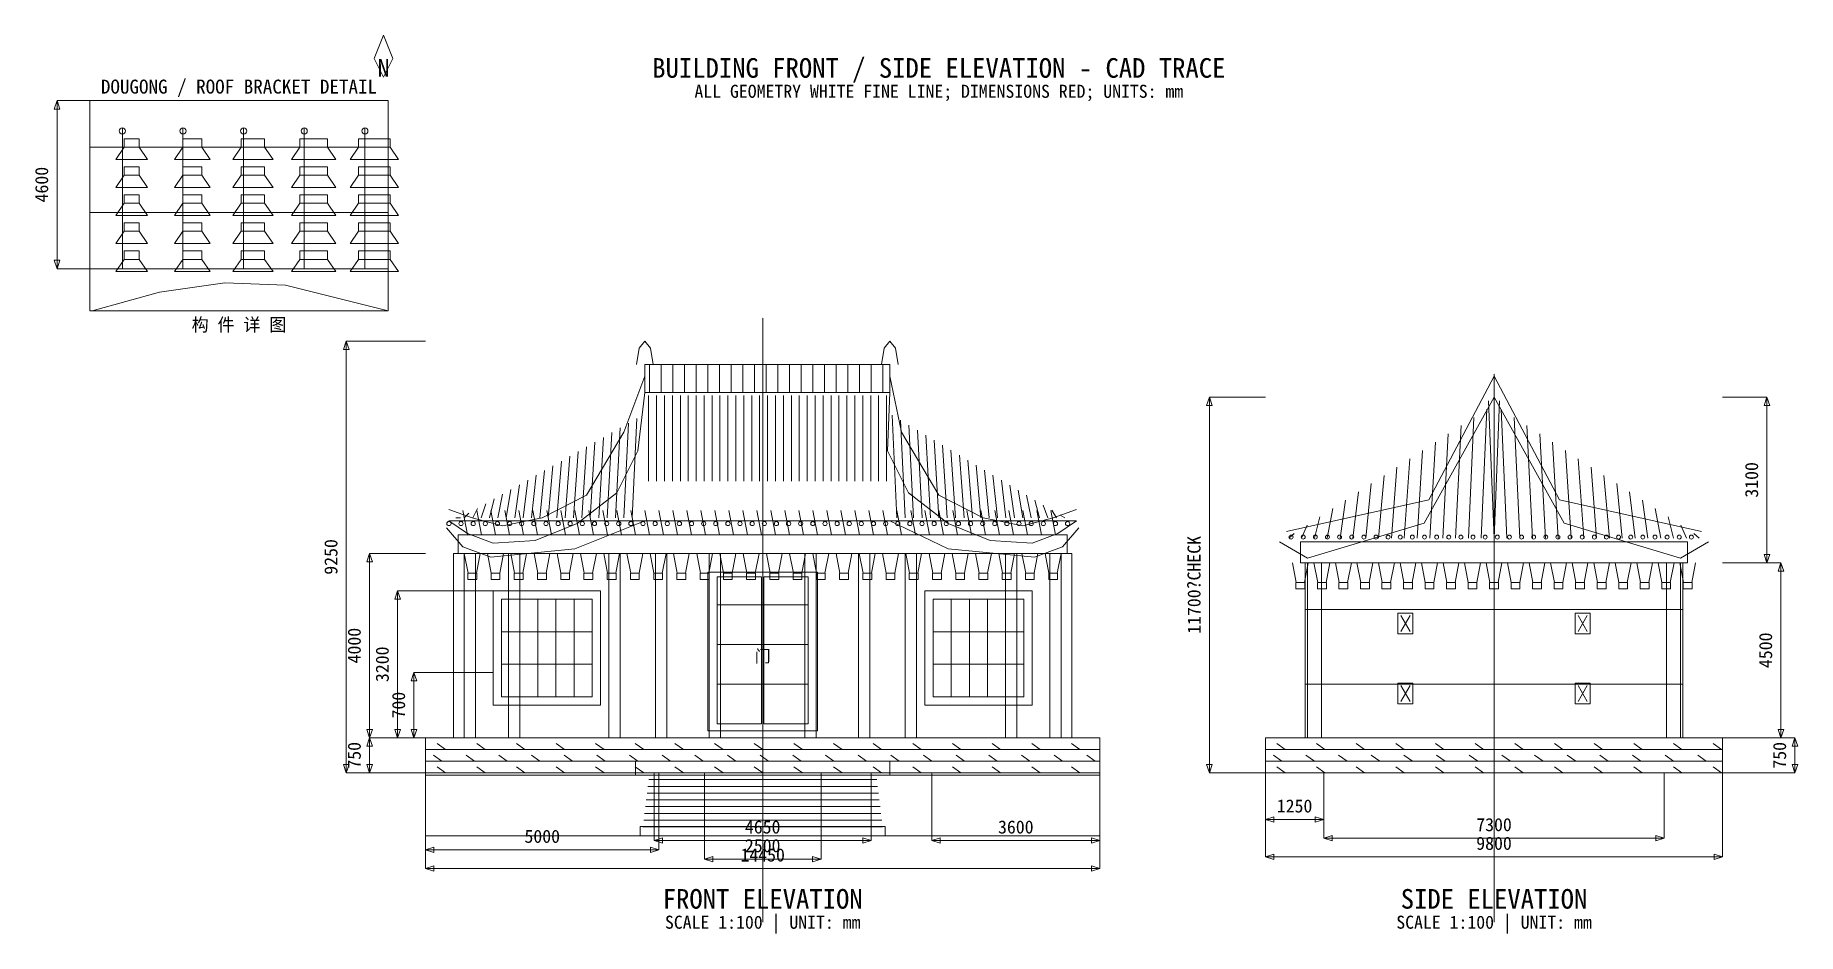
# Model space of a CAD drawing. Header units: millimetres. Extents: x -8367 to 29410, y -3447 to 15800.
import ezdxf
from ezdxf.enums import TextEntityAlignment as Align

# ---------------------------------------------------------------- set-up
doc = ezdxf.new("R2010")
doc.units = ezdxf.units.MM
doc.linetypes.add('CENTER', pattern=[5.08, 3.175, -0.635, 0.635, -0.635])
for name, color, linetype, lineweight in [('CENTER_WHITE', 7, 'CENTER', 13), ('DIM_RED', 1, 'CONTINUOUS', 13), ('TEXT_WHITE', 7, 'CONTINUOUS', 13), ('WHITE_LINE', 7, 'CONTINUOUS', 13)]:
    doc.layers.add(name, color=color, linetype=linetype, lineweight=lineweight)

msp = doc.modelspace()

# ---------------------------------------------------------------- linework, layer by layer
at = {"layer": 'CENTER_WHITE', "lineweight": 13}
for p, q in [((7225, -3200), (7225, 9750)), ((22900, -3200), (22900, 8550))]:
    msp.add_line(p, q, dxfattribs=at)
at = {"layer": 'DIM_RED', "lineweight": 13}
for p, q in [((-7200, 14400), (-7900, 14400)), ((-7900, 10800), (-7900, 14400)), ((-7200, 10800), (-7900, 10800)), ((0, 9250), (-1700, 9250)), ((-1700, 0), (-1700, 9250)), ((18000, 8050), (16800, 8050)), ((16800, 0), (16800, 8050)), ((27800, 8050), (28750, 8050)), ((28750, 4500), (28750, 8050)), ((0, 4700), (-1200, 4700)), ((-1200, 750), (-1200, 4700)), ((27800, 4500), (28750, 4500)), ((27800, 4500), (29050, 4500)), ((29050, 750), (29050, 4500)), ((1450, 3900), (-600, 3900)), ((-600, 750), (-600, 3900)), ((1450, 2150), (-250, 2150)), ((-250, 750), (-250, 2150)), ((0, 750), (-1200, 750)), ((-1200, 0), (-1200, 750)), ((0, 750), (-1200, 750)), ((1450, 750), (-600, 750)), ((1450, 750), (-250, 750)), ((27800, 750), (29050, 750)), ((27800, 750), (29350, 750)), ((29350, 0), (29350, 750)), ((0, 0), (-1700, 0)), ((0, 0), (-1200, 0)), ((0, 0), (0, -2050)), ((0, 0), (0, -1650)), ((4900, 0), (4900, -1450)), ((5000, 0), (5000, -1650)), ((5975, 0), (5975, -1850)), ((8475, 0), (8475, -1850)), ((9550, 0), (9550, -1450)), ((10850, 0), (10850, -1450)), ((14450, 0), (14450, -2050)), ((14450, 0), (14450, -1450)), ((18000, 0), (16800, 0)), ((18000, 0), (18000, -1800)), ((18000, 0), (18000, -1000)), ((19250, 0), (19250, -1400)), ((19250, 0), (19250, -1000)), ((26550, 0), (26550, -1400)), ((27800, 0), (27800, -1800)), ((27800, 0), (29350, 0)), ((18000, -1000), (19250, -1000)), ((4900, -1450), (9550, -1450)), ((10850, -1450), (14450, -1450)), ((19250, -1400), (26550, -1400)), ((0, -1650), (5000, -1650)), ((5975, -1850), (8475, -1850)), ((18000, -1800), (27800, -1800)), ((0, -2050), (14450, -2050))]:
    msp.add_line(p, q, dxfattribs=at)
for points in [[(-7900, 14400), (-7840, 14220), (-7960, 14220)], [(-7900, 10800), (-7840, 10980), (-7960, 10980)], [(-1700, 9250), (-1640, 9070), (-1760, 9070)], [(16800, 8050), (16860, 7870), (16740, 7870)], [(28750, 8050), (28810, 7870), (28690, 7870)], [(-1200, 4700), (-1140, 4520), (-1260, 4520)], [(28750, 4500), (28810, 4680), (28690, 4680)], [(29050, 4500), (29110, 4320), (28990, 4320)], [(-600, 3900), (-540, 3720), (-660, 3720)], [(-250, 2150), (-190, 1970), (-310, 1970)], [(-1200, 750), (-1140, 930), (-1260, 930)], [(-600, 750), (-540, 930), (-660, 930)], [(-250, 750), (-190, 930), (-310, 930)], [(29050, 750), (29110, 930), (28990, 930)], [(-1200, 750), (-1140, 570), (-1260, 570)], [(29350, 750), (29410, 570), (29290, 570)], [(-1700, 0), (-1640, 180), (-1760, 180)], [(-1200, 0), (-1140, 180), (-1260, 180)], [(16800, 0), (16860, 180), (16740, 180)], [(29350, 0), (29410, 180), (29290, 180)], [(18000, -1000), (18180, -940), (18180, -1060)], [(19250, -1000), (19070, -940), (19070, -1060)], [(4900, -1450), (5080, -1390), (5080, -1510)], [(9550, -1450), (9370, -1390), (9370, -1510)], [(10850, -1450), (11030, -1390), (11030, -1510)], [(14450, -1450), (14270, -1390), (14270, -1510)], [(19250, -1400), (19430, -1340), (19430, -1460)], [(26550, -1400), (26370, -1340), (26370, -1460)], [(0, -1650), (180, -1590), (180, -1710)], [(5000, -1650), (4820, -1590), (4820, -1710)], [(5975, -1850), (6155, -1790), (6155, -1910)], [(8475, -1850), (8295, -1790), (8295, -1910)], [(18000, -1800), (18180, -1740), (18180, -1860)], [(27800, -1800), (27620, -1740), (27620, -1860)], [(0, -2050), (180, -1990), (180, -2110)], [(14450, -2050), (14270, -1990), (14270, -2110)]]:
    msp.add_lwpolyline(points, close=True, dxfattribs=at)
at = {"layer": 'WHITE_LINE', "lineweight": 13}
for p, q in [((-6500, 10800), (-6500, 13800)), ((-5200, 10800), (-5200, 13800)), ((-3900, 10800), (-3900, 13800)), ((-2600, 10800), (-2600, 13800)), ((-1300, 10800), (-1300, 13800)), ((-7200, 13400), (-800, 13400)), ((-6460, 13400), (-6640, 13140)), ((-6140, 13400), (-5960, 13140)), ((-5205, 13400), (-5385, 13140)), ((-4795, 13400), (-4615, 13140)), ((-3950, 13400), (-4130, 13140)), ((-3450, 13400), (-3270, 13140)), ((-2695, 13400), (-2875, 13140)), ((-2105, 13400), (-1925, 13140)), ((-1440, 13400), (-1620, 13140)), ((-760, 13400), (-580, 13140)), ((-6640, 13140), (-5960, 13140)), ((-5385, 13140), (-4615, 13140)), ((-4130, 13140), (-3270, 13140)), ((-2875, 13140), (-1925, 13140)), ((-1620, 13140), (-580, 13140)), ((-6460, 12800), (-6640, 12540)), ((-6640, 12540), (-5960, 12540)), ((-6140, 12800), (-5960, 12540)), ((-5205, 12800), (-5385, 12540)), ((-5385, 12540), (-4615, 12540)), ((-4795, 12800), (-4615, 12540)), ((-3950, 12800), (-4130, 12540)), ((-4130, 12540), (-3270, 12540)), ((-3450, 12800), (-3270, 12540)), ((-2695, 12800), (-2875, 12540)), ((-2875, 12540), (-1925, 12540)), ((-2105, 12800), (-1925, 12540)), ((-1440, 12800), (-1620, 12540)), ((-1620, 12540), (-580, 12540)), ((-760, 12800), (-580, 12540)), ((-6460, 12200), (-6640, 11940)), ((-6140, 12200), (-5960, 11940)), ((-5205, 12200), (-5385, 11940)), ((-4795, 12200), (-4615, 11940)), ((-3950, 12200), (-4130, 11940)), ((-3450, 12200), (-3270, 11940)), ((-2695, 12200), (-2875, 11940)), ((-2105, 12200), (-1925, 11940)), ((-1440, 12200), (-1620, 11940)), ((-760, 12200), (-580, 11940)), ((-7200, 12000), (-800, 12000)), ((-6640, 11940), (-5960, 11940)), ((-5385, 11940), (-4615, 11940)), ((-4130, 11940), (-3270, 11940)), ((-2875, 11940), (-1925, 11940)), ((-1620, 11940), (-580, 11940)), ((-6460, 11600), (-6640, 11340)), ((-6640, 11340), (-5960, 11340)), ((-6140, 11600), (-5960, 11340)), ((-5205, 11600), (-5385, 11340)), ((-5385, 11340), (-4615, 11340)), ((-4795, 11600), (-4615, 11340)), ((-3950, 11600), (-4130, 11340)), ((-4130, 11340), (-3270, 11340)), ((-3450, 11600), (-3270, 11340)), ((-2695, 11600), (-2875, 11340)), ((-2875, 11340), (-1925, 11340)), ((-2105, 11600), (-1925, 11340)), ((-1440, 11600), (-1620, 11340)), ((-1620, 11340), (-580, 11340)), ((-760, 11600), (-580, 11340)), ((-6460, 11000), (-6640, 10740)), ((-6140, 11000), (-5960, 10740)), ((-5205, 11000), (-5385, 10740)), ((-4795, 11000), (-4615, 10740)), ((-3950, 11000), (-4130, 10740)), ((-3450, 11000), (-3270, 10740)), ((-2695, 11000), (-2875, 10740)), ((-2105, 11000), (-1925, 10740)), ((-1440, 11000), (-1620, 10740)), ((-760, 11000), (-580, 10740)), ((-7200, 10800), (-800, 10800)), ((-6640, 10740), (-5960, 10740)), ((-5385, 10740), (-4615, 10740)), ((-4130, 10740), (-3270, 10740)), ((-2875, 10740), (-1925, 10740)), ((-1620, 10740), (-580, 10740)), ((4700, 8150), (4700, 8750)), ((4800, 8150), (4800, 8750)), ((5050, 8150), (5050, 8750)), ((5300, 8150), (5300, 8750)), ((5550, 8150), (5550, 8750)), ((5800, 8150), (5800, 8750)), ((6050, 8150), (6050, 8750)), ((6300, 8150), (6300, 8750)), ((6550, 8150), (6550, 8750)), ((6800, 8150), (6800, 8750)), ((7050, 8150), (7050, 8750)), ((7300, 8150), (7300, 8750)), ((7550, 8150), (7550, 8750)), ((7800, 8150), (7800, 8750)), ((8050, 8150), (8050, 8750)), ((8300, 8150), (8300, 8750)), ((8550, 8150), (8550, 8750)), ((8800, 8150), (8800, 8750)), ((9050, 8150), (9050, 8750)), ((9300, 8150), (9300, 8750)), ((9550, 8150), (9550, 8750)), ((9800, 8150), (9800, 8750)), ((9950, 8150), (9950, 8750)), ((4780, 6250), (4780, 8080)), ((4950, 6250), (4950, 8080)), ((5120, 6250), (5120, 8080)), ((5290, 6250), (5290, 8080)), ((5460, 6250), (5460, 8080)), ((5630, 6250), (5630, 8080)), ((5800, 6250), (5800, 8080)), ((5970, 6250), (5970, 8080)), ((6140, 6250), (6140, 8080)), ((6310, 6250), (6310, 8080)), ((6480, 6250), (6480, 8080)), ((6650, 6250), (6650, 8080)), ((6820, 6250), (6820, 8080)), ((6990, 6250), (6990, 8080)), ((7160, 6250), (7160, 8080)), ((7330, 6250), (7330, 8080)), ((7500, 6250), (7500, 8080)), ((7670, 6250), (7670, 8080)), ((7840, 6250), (7840, 8080)), ((8010, 6250), (8010, 8080)), ((8180, 6250), (8180, 8080)), ((8350, 6250), (8350, 8080)), ((8520, 6250), (8520, 8080)), ((8690, 6250), (8690, 8080)), ((8860, 6250), (8860, 8080)), ((9030, 6250), (9030, 8080)), ((9200, 6250), (9200, 8080)), ((9370, 6250), (9370, 8080)), ((9540, 6250), (9540, 8080)), ((9710, 6250), (9710, 8080)), ((9880, 6250), (9880, 8080)), ((22900, 5030), (22780, 7970)), ((22900, 5030), (23020, 7970)), ((4430, 5460), (4530, 7592)), ((10100, 5460), (10000, 7660)), ((22350, 5030), (22470, 7615)), ((22625, 5030), (22745, 7792)), ((23175, 5030), (23055, 7792)), ((23450, 5030), (23330, 7615)), ((3710, 5460), (3810, 7186)), ((3890, 5460), (3990, 7288)), ((4070, 5460), (4170, 7389)), ((4250, 5460), (4350, 7491)), ((10280, 5460), (10180, 7553)), ((10460, 5460), (10360, 7446)), ((10640, 5460), (10540, 7339)), ((10820, 5460), (10720, 7232)), ((21800, 5030), (21920, 7260)), ((22075, 5030), (22195, 7438)), ((23725, 5030), (23605, 7438)), ((24000, 5030), (23880, 7260)), ((3170, 5460), (3270, 6882)), ((3350, 5460), (3450, 6983)), ((3530, 5460), (3630, 7085)), ((11000, 5460), (10900, 7125)), ((11180, 5460), (11080, 7018)), ((11360, 5460), (11260, 6911)), ((11540, 5460), (11440, 6804)), ((21250, 5030), (21370, 6905)), ((21525, 5030), (21645, 7082)), ((24275, 5030), (24155, 7082)), ((24550, 5030), (24430, 6905)), ((2450, 5460), (2550, 6475)), ((2630, 5460), (2730, 6577)), ((2810, 5460), (2910, 6678)), ((2990, 5460), (3090, 6780)), ((11720, 5460), (11620, 6697)), ((11900, 5460), (11800, 6590)), ((12080, 5460), (11980, 6483)), ((20700, 5030), (20820, 6550)), ((20975, 5030), (21095, 6728)), ((24825, 5030), (24705, 6728)), ((25100, 5030), (24980, 6550)), ((1730, 5460), (1830, 6069)), ((1910, 5460), (2010, 6171)), ((2090, 5460), (2190, 6272)), ((2270, 5460), (2370, 6374)), ((12260, 5460), (12160, 6376)), ((12440, 5460), (12340, 6269)), ((12620, 5460), (12520, 6162)), ((12800, 5460), (12700, 6055)), ((20150, 5030), (20270, 6195)), ((20425, 5030), (20545, 6372)), ((25375, 5030), (25255, 6372)), ((25650, 5030), (25530, 6195)), ((1190, 5460), (1290, 5765)), ((1370, 5460), (1470, 5866)), ((1550, 5460), (1650, 5968)), ((12980, 5460), (12880, 5948)), ((13160, 5460), (13060, 5841)), ((13340, 5460), (13240, 5734)), ((19600, 5030), (19720, 5840)), ((19875, 5030), (19995, 6018)), ((25925, 5030), (25805, 6018)), ((26200, 5030), (26080, 5840)), ((500, 5400), (13950, 5400)), ((650, 5460), (750, 5460)), ((900, 5100), (800, 5620)), ((830, 5460), (930, 5562)), ((1010, 5460), (1110, 5663)), ((1200, 5100), (1100, 5620)), ((1500, 5100), (1400, 5620)), ((1800, 5100), (1700, 5620)), ((2100, 5100), (2000, 5620)), ((2400, 5100), (2300, 5620)), ((2700, 5100), (2600, 5620)), ((3000, 5100), (2900, 5620)), ((3300, 5100), (3200, 5620)), ((3600, 5100), (3500, 5620)), ((3900, 5100), (3800, 5620)), ((4200, 5100), (4100, 5620)), ((4500, 5100), (4400, 5620)), ((4800, 5100), (4700, 5620)), ((5100, 5100), (5000, 5620)), ((5400, 5100), (5300, 5620)), ((5700, 5100), (5600, 5620)), ((6000, 5100), (5900, 5620)), ((6300, 5100), (6200, 5620)), ((6600, 5100), (6500, 5620)), ((6900, 5100), (6800, 5620)), ((7200, 5100), (7100, 5620)), ((7500, 5100), (7400, 5620)), ((7800, 5100), (7700, 5620)), ((8100, 5100), (8000, 5620)), ((8400, 5100), (8300, 5620)), ((8700, 5100), (8600, 5620)), ((9000, 5100), (8900, 5620)), ((9300, 5100), (9200, 5620)), ((9600, 5100), (9500, 5620)), ((9900, 5100), (9800, 5620)), ((10200, 5100), (10100, 5620)), ((10500, 5100), (10400, 5620)), ((10800, 5100), (10700, 5620)), ((11100, 5100), (11000, 5620)), ((11400, 5100), (11300, 5620)), ((11700, 5100), (11600, 5620)), ((12000, 5100), (11900, 5620)), ((12300, 5100), (12200, 5620)), ((12600, 5100), (12500, 5620)), ((12900, 5100), (12800, 5620)), ((13200, 5100), (13100, 5620)), ((13500, 5100), (13400, 5620)), ((13520, 5460), (13420, 5626)), ((13700, 5460), (13600, 5519)), ((18775, 5030), (18895, 5308)), ((19050, 5030), (19170, 5485)), ((19325, 5030), (19445, 5662)), ((26475, 5030), (26355, 5662)), ((26750, 5030), (26630, 5485)), ((27025, 5030), (26905, 5308)), ((18500, 5030), (18620, 5130)), ((27300, 5030), (27180, 5130)), ((790, 4700), (1110, 4700)), ((830, 4700), (910, 4280)), ((1170, 4700), (1090, 4280)), ((1328, 4700), (1408, 4280)), ((1668, 4700), (1588, 4280)), ((1740, 4700), (2060, 4700)), ((1826, 4700), (1906, 4280)), ((2166, 4700), (2086, 4280)), ((2324, 4700), (2404, 4280)), ((2664, 4700), (2584, 4280)), ((2822, 4700), (2902, 4280)), ((3162, 4700), (3082, 4280)), ((3320, 4700), (3400, 4280)), ((3660, 4700), (3580, 4280)), ((3818, 4700), (3898, 4280)), ((3890, 4700), (4210, 4700)), ((4158, 4700), (4078, 4280)), ((4316, 4700), (4396, 4280)), ((4656, 4700), (4576, 4280)), ((4814, 4700), (4894, 4280)), ((4890, 4700), (5210, 4700)), ((5154, 4700), (5074, 4280)), ((5312, 4700), (5392, 4280)), ((5652, 4700), (5572, 4280)), ((5810, 4700), (5890, 4280)), ((6040, 4700), (6360, 4700)), ((6150, 4700), (6070, 4280)), ((6308, 4700), (6388, 4280)), ((6648, 4700), (6568, 4280)), ((6806, 4700), (6886, 4280)), ((7146, 4700), (7066, 4280)), ((7304, 4700), (7384, 4280)), ((7644, 4700), (7564, 4280)), ((7802, 4700), (7882, 4280)), ((8142, 4700), (8062, 4280)), ((8090, 4700), (8410, 4700)), ((8300, 4700), (8380, 4280)), ((8640, 4700), (8560, 4280)), ((8798, 4700), (8878, 4280)), ((9138, 4700), (9058, 4280)), ((9240, 4700), (9560, 4700)), ((9296, 4700), (9376, 4280)), ((9636, 4700), (9556, 4280)), ((9794, 4700), (9874, 4280)), ((10134, 4700), (10054, 4280)), ((10240, 4700), (10560, 4700)), ((10292, 4700), (10372, 4280)), ((10632, 4700), (10552, 4280)), ((10790, 4700), (10870, 4280)), ((11130, 4700), (11050, 4280)), ((11288, 4700), (11368, 4280)), ((11628, 4700), (11548, 4280)), ((11786, 4700), (11866, 4280)), ((12126, 4700), (12046, 4280)), ((12284, 4700), (12364, 4280)), ((12390, 4700), (12710, 4700)), ((12624, 4700), (12544, 4280)), ((12782, 4700), (12862, 4280)), ((13122, 4700), (13042, 4280)), ((13280, 4700), (13360, 4280)), ((13340, 4700), (13660, 4700)), ((13620, 4700), (13540, 4280)), ((910, 4280), (1090, 4280)), ((1408, 4280), (1588, 4280)), ((1906, 4280), (2086, 4280)), ((2404, 4280), (2584, 4280)), ((2902, 4280), (3082, 4280)), ((3400, 4280), (3580, 4280)), ((3898, 4280), (4078, 4280)), ((4396, 4280), (4576, 4280)), ((4894, 4280), (5074, 4280)), ((5392, 4280), (5572, 4280)), ((5890, 4280), (6070, 4280)), ((6250, 1050), (6250, 4200)), ((6388, 4280), (6568, 4280)), ((6886, 4280), (7066, 4280)), ((7200, 1050), (7200, 4200)), ((7250, 1050), (7250, 4200)), ((7384, 4280), (7564, 4280)), ((7882, 4280), (8062, 4280)), ((8200, 1050), (8200, 4200)), ((8380, 4280), (8560, 4280)), ((8878, 4280), (9058, 4280)), ((9376, 4280), (9556, 4280)), ((9874, 4280), (10054, 4280)), ((10372, 4280), (10552, 4280)), ((10870, 4280), (11050, 4280)), ((11368, 4280), (11548, 4280)), ((11866, 4280), (12046, 4280)), ((12364, 4280), (12544, 4280)), ((12862, 4280), (13042, 4280)), ((13360, 4280), (13540, 4280)), ((18580, 4500), (18660, 4080)), ((18920, 4500), (18840, 4080)), ((19041, 4500), (19121, 4080)), ((19381, 4500), (19301, 4080)), ((19502, 4500), (19582, 4080)), ((19842, 4500), (19762, 4080)), ((19963, 4500), (20043, 4080)), ((20303, 4500), (20223, 4080)), ((20424, 4500), (20504, 4080)), ((20764, 4500), (20684, 4080)), ((20886, 4500), (20966, 4080)), ((21226, 4500), (21146, 4080)), ((21347, 4500), (21427, 4080)), ((21687, 4500), (21607, 4080)), ((21808, 4500), (21888, 4080)), ((22148, 4500), (22068, 4080)), ((22269, 4500), (22349, 4080)), ((22609, 4500), (22529, 4080)), ((22730, 4500), (22810, 4080)), ((23070, 4500), (22990, 4080)), ((23191, 4500), (23271, 4080)), ((23531, 4500), (23451, 4080)), ((23652, 4500), (23732, 4080)), ((23992, 4500), (23912, 4080)), ((24113, 4500), (24193, 4080)), ((24453, 4500), (24373, 4080)), ((24574, 4500), (24654, 4080)), ((24914, 4500), (24834, 4080)), ((25036, 4500), (25116, 4080)), ((25376, 4500), (25296, 4080)), ((25497, 4500), (25577, 4080)), ((25837, 4500), (25757, 4080)), ((25958, 4500), (26038, 4080)), ((26298, 4500), (26218, 4080)), ((26419, 4500), (26499, 4080)), ((26759, 4500), (26679, 4080)), ((26880, 4500), (26960, 4080)), ((27220, 4500), (27140, 4080)), ((18660, 4080), (18840, 4080)), ((19121, 4080), (19301, 4080)), ((19582, 4080), (19762, 4080)), ((20043, 4080), (20223, 4080)), ((20504, 4080), (20684, 4080)), ((20966, 4080), (21146, 4080)), ((21427, 4080), (21607, 4080)), ((21888, 4080), (22068, 4080)), ((22349, 4080), (22529, 4080)), ((22810, 4080), (22990, 4080)), ((23271, 4080), (23451, 4080)), ((23732, 4080), (23912, 4080)), ((24193, 4080), (24373, 4080)), ((24654, 4080), (24834, 4080)), ((25116, 4080), (25296, 4080)), ((25577, 4080), (25757, 4080)), ((26038, 4080), (26218, 4080)), ((26499, 4080), (26679, 4080)), ((26960, 4080), (27140, 4080)), ((2018, 1630), (2018, 3720)), ((2406, 1630), (2406, 3720)), ((2794, 1630), (2794, 3720)), ((3182, 1630), (3182, 3720)), ((6250, 3600), (8200, 3600)), ((11268, 1630), (11268, 3720)), ((11656, 1630), (11656, 3720)), ((12044, 1630), (12044, 3720)), ((12432, 1630), (12432, 3720)), ((18850, 3500), (26950, 3500)), ((1630, 3023), (3570, 3023)), ((10880, 3023), (12820, 3023)), ((20900, 3030), (21100, 3370)), ((21100, 3030), (20900, 3370)), ((24700, 3030), (24900, 3370)), ((24900, 3030), (24700, 3370)), ((6250, 2750), (8200, 2750)), ((1630, 2327), (3570, 2327)), ((10880, 2327), (12820, 2327)), ((6250, 1900), (8200, 1900)), ((18850, 1900), (26950, 1900)), ((20900, 1530), (21100, 1870)), ((21100, 1530), (20900, 1870)), ((24700, 1530), (24900, 1870)), ((24900, 1530), (24700, 1870)), ((0, 500), (14450, 500)), ((425, 500), (245, 625)), ((1275, 500), (1095, 625)), ((2125, 500), (1945, 625)), ((2975, 500), (2795, 625)), ((3825, 500), (3645, 625)), ((4675, 500), (4495, 625)), ((5525, 500), (5345, 625)), ((6375, 500), (6195, 625)), ((7225, 500), (7045, 625)), ((8075, 500), (7895, 625)), ((8925, 500), (8745, 625)), ((9775, 500), (9595, 625)), ((10625, 500), (10445, 625)), ((11475, 500), (11295, 625)), ((12325, 500), (12145, 625)), ((13175, 500), (12995, 625)), ((14025, 500), (13845, 625)), ((18000, 500), (27800, 500)), ((18425, 500), (18245, 625)), ((19275, 500), (19095, 625)), ((20125, 500), (19945, 625)), ((20975, 500), (20795, 625)), ((21825, 500), (21645, 625)), ((22675, 500), (22495, 625)), ((23525, 500), (23345, 625)), ((24375, 500), (24195, 625)), ((25225, 500), (25045, 625)), ((26075, 500), (25895, 625)), ((26925, 500), (26745, 625)), ((27775, 500), (27595, 625)), ((0, 250), (14450, 250)), ((350, 250), (170, 375)), ((425, 0), (245, 125)), ((1050, 250), (870, 375)), ((1275, 0), (1095, 125)), ((1750, 250), (1570, 375)), ((2125, 0), (1945, 125)), ((2450, 250), (2270, 375)), ((2975, 0), (2795, 125)), ((3150, 250), (2970, 375)), ((3825, 0), (3645, 125)), ((3850, 250), (3670, 375)), ((4550, 250), (4370, 375)), ((4675, 0), (4495, 125)), ((5250, 250), (5070, 375)), ((5525, 0), (5345, 125)), ((5950, 250), (5770, 375)), ((6375, 0), (6195, 125)), ((6650, 250), (6470, 375)), ((7225, 0), (7045, 125)), ((7350, 250), (7170, 375)), ((8050, 250), (7870, 375)), ((8075, 0), (7895, 125)), ((8750, 250), (8570, 375)), ((8925, 0), (8745, 125)), ((9450, 250), (9270, 375)), ((9775, 0), (9595, 125)), ((10150, 250), (9970, 375)), ((10625, 0), (10445, 125)), ((10850, 250), (10670, 375)), ((11475, 0), (11295, 125)), ((11550, 250), (11370, 375)), ((12250, 250), (12070, 375)), ((12325, 0), (12145, 125)), ((12950, 250), (12770, 375)), ((13175, 0), (12995, 125)), ((13650, 250), (13470, 375)), ((14025, 0), (13845, 125)), ((14350, 250), (14170, 375)), ((18000, 250), (27800, 250)), ((18350, 250), (18170, 375)), ((18425, 0), (18245, 125)), ((19050, 250), (18870, 375)), ((19275, 0), (19095, 125)), ((19750, 250), (19570, 375)), ((20125, 0), (19945, 125)), ((20450, 250), (20270, 375)), ((20975, 0), (20795, 125)), ((21150, 250), (20970, 375)), ((21825, 0), (21645, 125)), ((21850, 250), (21670, 375)), ((22550, 250), (22370, 375)), ((22675, 0), (22495, 125)), ((23250, 250), (23070, 375)), ((23525, 0), (23345, 125)), ((23950, 250), (23770, 375)), ((24375, 0), (24195, 125)), ((24650, 250), (24470, 375)), ((25225, 0), (25045, 125)), ((25350, 250), (25170, 375)), ((26050, 250), (25870, 375)), ((26075, 0), (25895, 125)), ((26750, 250), (26570, 375)), ((26925, 0), (26745, 125)), ((27450, 250), (27270, 375)), ((27775, 0), (27595, 125)), ((0, -50), (14450, -50)), ((4764, -290), (9686, -290)), ((4782, -145), (9668, -145)), ((4710, -725), (9740, -725)), ((4728, -580), (9722, -580)), ((4746, -435), (9704, -435)), ((4674, -1015), (9776, -1015)), ((4692, -870), (9758, -870)), ((0, -1350), (14450, -1350)), ((4656, -1160), (9794, -1160))]:
    msp.add_line(p, q, dxfattribs=at)
for points in [[(-900, 14900), (-1100, 15300), (-900, 15800), (-700, 15300)], [(-7200, 9900), (-800, 9900), (-800, 14400), (-7200, 14400)], [(-6460, 13400), (-6140, 13400), (-6140, 13580), (-6460, 13580)], [(-5205, 13400), (-4795, 13400), (-4795, 13580), (-5205, 13580)], [(-3950, 13400), (-3450, 13400), (-3450, 13580), (-3950, 13580)], [(-2695, 13400), (-2105, 13400), (-2105, 13580), (-2695, 13580)], [(-1440, 13400), (-760, 13400), (-760, 13580), (-1440, 13580)], [(-6460, 12800), (-6140, 12800), (-6140, 12980), (-6460, 12980)], [(-5205, 12800), (-4795, 12800), (-4795, 12980), (-5205, 12980)], [(-3950, 12800), (-3450, 12800), (-3450, 12980), (-3950, 12980)], [(-2695, 12800), (-2105, 12800), (-2105, 12980), (-2695, 12980)], [(-1440, 12800), (-760, 12800), (-760, 12980), (-1440, 12980)], [(-6460, 12200), (-6140, 12200), (-6140, 12380), (-6460, 12380)], [(-5205, 12200), (-4795, 12200), (-4795, 12380), (-5205, 12380)], [(-3950, 12200), (-3450, 12200), (-3450, 12380), (-3950, 12380)], [(-2695, 12200), (-2105, 12200), (-2105, 12380), (-2695, 12380)], [(-1440, 12200), (-760, 12200), (-760, 12380), (-1440, 12380)], [(-6460, 11600), (-6140, 11600), (-6140, 11780), (-6460, 11780)], [(-5205, 11600), (-4795, 11600), (-4795, 11780), (-5205, 11780)], [(-3950, 11600), (-3450, 11600), (-3450, 11780), (-3950, 11780)], [(-2695, 11600), (-2105, 11600), (-2105, 11780), (-2695, 11780)], [(-1440, 11600), (-760, 11600), (-760, 11780), (-1440, 11780)], [(-6460, 11000), (-6140, 11000), (-6140, 11180), (-6460, 11180)], [(-5205, 11000), (-4795, 11000), (-4795, 11180), (-5205, 11180)], [(-3950, 11000), (-3450, 11000), (-3450, 11180), (-3950, 11180)], [(-2695, 11000), (-2105, 11000), (-2105, 11180), (-2695, 11180)], [(-1440, 11000), (-760, 11000), (-760, 11180), (-1440, 11180)], [(4700, 8150), (9950, 8150), (9950, 8750), (4700, 8750)], [(700, 4700), (13750, 4700), (13750, 5100), (700, 5100)], [(18750, 4500), (27050, 4500), (27050, 4950), (18750, 4950)], [(600, 750), (13850, 750), (13850, 4700), (600, 4700)], [(830, 750), (1070, 750), (1070, 4700), (830, 4700)], [(1780, 750), (2020, 750), (2020, 4700), (1780, 4700)], [(3930, 750), (4170, 750), (4170, 4700), (3930, 4700)], [(4930, 750), (5170, 750), (5170, 4700), (4930, 4700)], [(6080, 750), (6320, 750), (6320, 4700), (6080, 4700)], [(8130, 750), (8370, 750), (8370, 4700), (8130, 4700)], [(9280, 750), (9520, 750), (9520, 4700), (9280, 4700)], [(10280, 750), (10520, 750), (10520, 4700), (10280, 4700)], [(12430, 750), (12670, 750), (12670, 4700), (12430, 4700)], [(13380, 750), (13620, 750), (13620, 4700), (13380, 4700)], [(905, 4140), (1095, 4140), (1095, 4280), (905, 4280)], [(1403, 4140), (1593, 4140), (1593, 4280), (1403, 4280)], [(1901, 4140), (2091, 4140), (2091, 4280), (1901, 4280)], [(2399, 4140), (2589, 4140), (2589, 4280), (2399, 4280)], [(2897, 4140), (3087, 4140), (3087, 4280), (2897, 4280)], [(3395, 4140), (3585, 4140), (3585, 4280), (3395, 4280)], [(3893, 4140), (4083, 4140), (4083, 4280), (3893, 4280)], [(4391, 4140), (4581, 4140), (4581, 4280), (4391, 4280)], [(4889, 4140), (5079, 4140), (5079, 4280), (4889, 4280)], [(5387, 4140), (5577, 4140), (5577, 4280), (5387, 4280)], [(5885, 4140), (6075, 4140), (6075, 4280), (5885, 4280)], [(6050, 900), (8400, 900), (8400, 4300), (6050, 4300)], [(6250, 1050), (7200, 1050), (7200, 4200), (6250, 4200)], [(6383, 4140), (6573, 4140), (6573, 4280), (6383, 4280)], [(6881, 4140), (7071, 4140), (7071, 4280), (6881, 4280)], [(7250, 1050), (8200, 1050), (8200, 4200), (7250, 4200)], [(7379, 4140), (7569, 4140), (7569, 4280), (7379, 4280)], [(7877, 4140), (8067, 4140), (8067, 4280), (7877, 4280)], [(8375, 4140), (8565, 4140), (8565, 4280), (8375, 4280)], [(8873, 4140), (9063, 4140), (9063, 4280), (8873, 4280)], [(9371, 4140), (9561, 4140), (9561, 4280), (9371, 4280)], [(9869, 4140), (10059, 4140), (10059, 4280), (9869, 4280)], [(10367, 4140), (10557, 4140), (10557, 4280), (10367, 4280)], [(10865, 4140), (11055, 4140), (11055, 4280), (10865, 4280)], [(11363, 4140), (11553, 4140), (11553, 4280), (11363, 4280)], [(11861, 4140), (12051, 4140), (12051, 4280), (11861, 4280)], [(12359, 4140), (12549, 4140), (12549, 4280), (12359, 4280)], [(12857, 4140), (13047, 4140), (13047, 4280), (12857, 4280)], [(13355, 4140), (13545, 4140), (13545, 4280), (13355, 4280)], [(18850, 750), (26950, 750), (26950, 4500), (18850, 4500)], [(18900, 750), (19200, 750), (19200, 4500), (18900, 4500)], [(26600, 750), (26900, 750), (26900, 4500), (26600, 4500)], [(1450, 1450), (3750, 1450), (3750, 3900), (1450, 3900)], [(10700, 1450), (13000, 1450), (13000, 3900), (10700, 3900)], [(18655, 3940), (18845, 3940), (18845, 4080), (18655, 4080)], [(19116, 3940), (19306, 3940), (19306, 4080), (19116, 4080)], [(19577, 3940), (19767, 3940), (19767, 4080), (19577, 4080)], [(20038, 3940), (20228, 3940), (20228, 4080), (20038, 4080)], [(20499, 3940), (20689, 3940), (20689, 4080), (20499, 4080)], [(20961, 3940), (21151, 3940), (21151, 4080), (20961, 4080)], [(21422, 3940), (21612, 3940), (21612, 4080), (21422, 4080)], [(21883, 3940), (22073, 3940), (22073, 4080), (21883, 4080)], [(22344, 3940), (22534, 3940), (22534, 4080), (22344, 4080)], [(22805, 3940), (22995, 3940), (22995, 4080), (22805, 4080)], [(23266, 3940), (23456, 3940), (23456, 4080), (23266, 4080)], [(23727, 3940), (23917, 3940), (23917, 4080), (23727, 4080)], [(24188, 3940), (24378, 3940), (24378, 4080), (24188, 4080)], [(24649, 3940), (24839, 3940), (24839, 4080), (24649, 4080)], [(25111, 3940), (25301, 3940), (25301, 4080), (25111, 4080)], [(25572, 3940), (25762, 3940), (25762, 4080), (25572, 4080)], [(26033, 3940), (26223, 3940), (26223, 4080), (26033, 4080)], [(26494, 3940), (26684, 3940), (26684, 4080), (26494, 4080)], [(26955, 3940), (27145, 3940), (27145, 4080), (26955, 4080)], [(1630, 1630), (3570, 1630), (3570, 3720), (1630, 3720)], [(10880, 1630), (12820, 1630), (12820, 3720), (10880, 3720)], [(20840, 2980), (21160, 2980), (21160, 3420), (20840, 3420)], [(24640, 2980), (24960, 2980), (24960, 3420), (24640, 3420)], [(20840, 1480), (21160, 1480), (21160, 1920), (20840, 1920)], [(24640, 1480), (24960, 1480), (24960, 1920), (24640, 1920)], [(0, 0), (14450, 0), (14450, 750), (0, 750)], [(18000, 0), (27800, 0), (27800, 750), (18000, 750)], [(4500, -50), (9950, -50), (9950, 250), (4500, 250)], [(4600, -1350), (9850, -1350), (9850, -1150), (4600, -1150)]]:
    msp.add_lwpolyline(points, close=True, dxfattribs=at)
for points in [[(-7150, 9900), (-5700, 10300), (-4300, 10500), (-3000, 10450), (-800, 9900)], [(4520, 8750), (4580, 9100), (4700, 9250), (4820, 9100), (4880, 8750)], [(9770, 8750), (9830, 9100), (9950, 9250), (10070, 9100), (10130, 8750)], [(500, 5640), (1000, 5460), (1650, 5290), (2500, 5460), (3450, 5950), (4250, 7300), (4700, 8500)], [(13950, 5640), (13450, 5460), (12800, 5290), (11950, 5460), (11000, 5950), (10200, 7300), (9950, 8500)], [(18450, 5170), (21500, 5850), (22900, 8500), (24300, 5850), (27350, 5170)], [(500, 5400), (900, 5130), (1450, 4920), (2350, 4980), (3250, 5340), (4100, 6000), (4550, 6900), (4700, 8150)], [(13950, 5400), (13550, 5130), (13000, 4920), (12100, 4980), (11200, 5340), (10350, 6000), (9900, 6900), (9950, 8150)], [(18300, 4950), (18900, 4600), (21400, 5350), (22900, 8050), (24400, 5350), (26900, 4600), (27500, 4950)], [(450, 5250), (800, 4840), (1400, 4620), (3200, 4800), (4700, 5400), (9950, 5400), (11200, 4800), (13050, 4620), (13650, 4840), (14000, 5250)]]:
    msp.add_lwpolyline(points, dxfattribs=at)
for centre, radius in [((-6500, 13750), 65), ((-5200, 13750), 65), ((-3900, 13750), 65), ((-2600, 13750), 65), ((-1300, 13750), 65), ((500, 5340), 45), ((760, 5340), 45), ((1020, 5340), 45), ((1280, 5340), 45), ((1540, 5340), 45), ((1800, 5340), 45), ((2060, 5340), 45), ((2320, 5340), 45), ((2580, 5340), 45), ((2840, 5340), 45), ((3100, 5340), 45), ((3360, 5340), 45), ((3620, 5340), 45), ((3880, 5340), 45), ((4140, 5340), 45), ((4400, 5340), 45), ((4660, 5340), 45), ((4920, 5340), 45), ((5180, 5340), 45), ((5440, 5340), 45), ((5700, 5340), 45), ((5960, 5340), 45), ((6220, 5340), 45), ((6480, 5340), 45), ((6740, 5340), 45), ((7000, 5340), 45), ((7260, 5340), 45), ((7520, 5340), 45), ((7780, 5340), 45), ((8040, 5340), 45), ((8300, 5340), 45), ((8560, 5340), 45), ((8820, 5340), 45), ((9080, 5340), 45), ((9340, 5340), 45), ((9600, 5340), 45), ((9860, 5340), 45), ((10120, 5340), 45), ((10380, 5340), 45), ((10640, 5340), 45), ((10900, 5340), 45), ((11160, 5340), 45), ((11420, 5340), 45), ((11680, 5340), 45), ((11940, 5340), 45), ((12200, 5340), 45), ((12460, 5340), 45), ((12720, 5340), 45), ((12980, 5340), 45), ((13240, 5340), 45), ((13500, 5340), 45), ((13760, 5340), 45), ((18550, 5050), 42), ((18810, 5050), 42), ((19070, 5050), 42), ((19330, 5050), 42), ((19590, 5050), 42), ((19850, 5050), 42), ((20110, 5050), 42), ((20370, 5050), 42), ((20630, 5050), 42), ((20890, 5050), 42), ((21150, 5050), 42), ((21410, 5050), 42), ((21670, 5050), 42), ((21930, 5050), 42), ((22190, 5050), 42), ((22450, 5050), 42), ((22710, 5050), 42), ((22970, 5050), 42), ((23230, 5050), 42), ((23490, 5050), 42), ((23750, 5050), 42), ((24010, 5050), 42), ((24270, 5050), 42), ((24530, 5050), 42), ((24790, 5050), 42), ((25050, 5050), 42), ((25310, 5050), 42), ((25570, 5050), 42), ((25830, 5050), 42), ((26090, 5050), 42), ((26350, 5050), 42), ((26610, 5050), 42), ((26870, 5050), 42), ((27130, 5050), 42)]:
    msp.add_circle(centre, radius, dxfattribs=at)

# ---------------------------------------------------------------- texts
at = {"layer": 'DIM_RED', "lineweight": 13}
for s, p in [('4600', (-8230, 12600)), ('3100', (28420, 6275)), ('9250', (-2030, 4625)), ('11700?CHECK', (16470, 4025)), ('4000', (-1530, 2725)), ('3200', (-930, 2325)), ('4500', (28720, 2625)), ('700', (-580, 1450)), ('750', (-1530, 375)), ('750', (29020, 375))]:
    msp.add_text(s, height=280, rotation=90, dxfattribs=at).set_placement(p, align=Align.MIDDLE_CENTER)
for s, p in [('1250', (18625, -710)), ('4650', (7225, -1160)), ('3600', (12650, -1160)), ('7300', (22900, -1110)), ('5000', (2500, -1360)), ('2500', (7225, -1560)), ('9800', (22900, -1510)), ('14450', (7225, -1760))]:
    msp.add_text(s, height=280, dxfattribs=at).set_placement(p, align=Align.MIDDLE_CENTER)
at = {"layer": 'TEXT_WHITE', "lineweight": 13}
for s, height, p in [('N', 380, (-900, 15100)), ('BUILDING FRONT / SIDE ELEVATION - CAD TRACE', 420, (11000, 15100)), ('DOUGONG / ROOF BRACKET DETAIL', 300, (-4000, 14700)), ('ALL GEOMETRY WHITE FINE LINE; DIMENSIONS RED; UNITS: mm', 280, (11000, 14600)), ('构 件 详 图', 280, (-4000, 9600)), ('门', 260, (7225, 2500)), ('FRONT ELEVATION', 420, (7225, -2700)), ('SIDE ELEVATION', 420, (22900, -2700)), ('SCALE 1:100 | UNIT: mm', 280, (7225, -3200)), ('SCALE 1:100 | UNIT: mm', 280, (22900, -3200))]:
    msp.add_text(s, height=height, dxfattribs=at).set_placement(p, align=Align.MIDDLE_CENTER)

doc.saveas('drawing.dxf')
